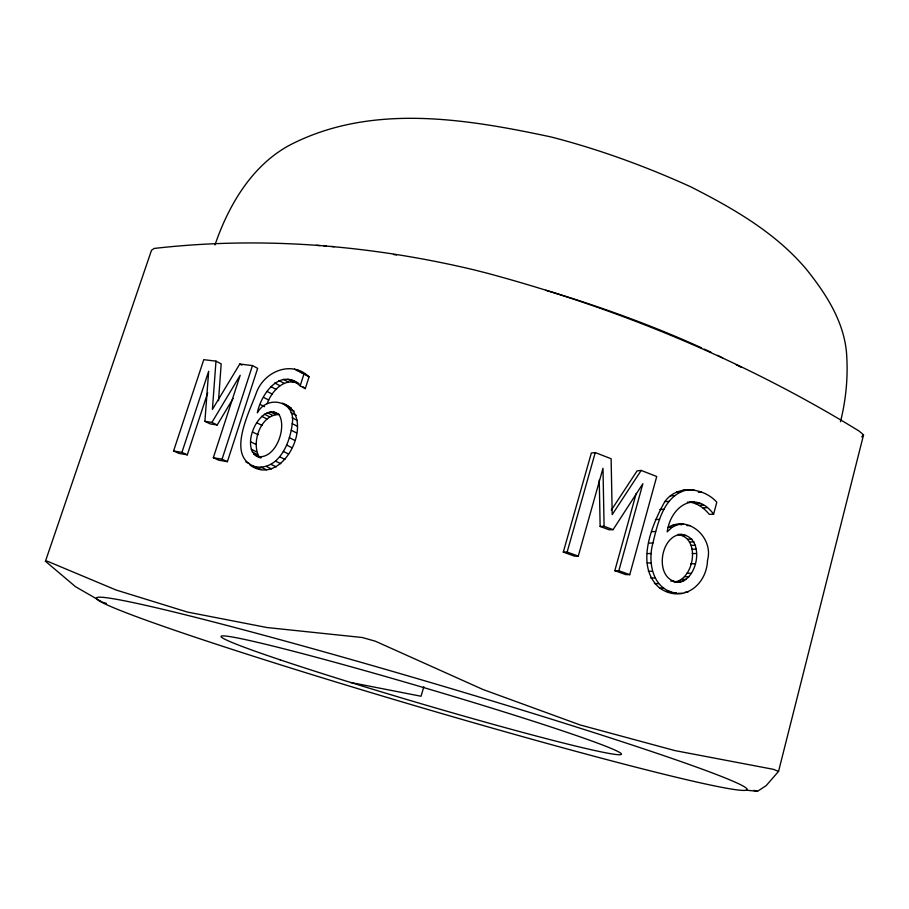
<?xml version="1.0" encoding="UTF-8"?>
<svg xmlns="http://www.w3.org/2000/svg" width="909" height="909" viewBox="0 0 909 909"><rect width="100%" height="100%" fill="white"/><g stroke="black" fill="none" stroke-linecap="round" stroke-linejoin="round"><path stroke-width="1.36" d="M668.956 526.913C689.715 515.46 713.679 538.435 707.52 560.251C706.725 585.441 682.489 603.792 659.616 588.032C634.766 566.387 651.48 525.277 664.831 501.62C677.148 484.27 703.748 487.565 716.803 502.222L713.61 514.176L709.304 514.358C703.884 507.858 696.249 501.973 687.374 502.12M672.683 593.02L676.875 593.168C652.855 590.509 647.378 562.614 652.923 543.048C657.786 523.027 663.729 495.178 687.17 489.917M218.512 400.687L221.182 363.895L215.978 361.146L203.786 359.669L173.585 450.966L178.971 453.409L187.299 454.83L207.695 392.847M215.978 361.146L212.411 409.391L239.783 364.032L252.475 365.566L257.645 368.361L227.386 461.681L218.66 460.181L213.32 457.716L240.192 375.269L211.911 422.401L204.9 421.333L208.672 371.27L181.925 452.375L173.585 450.966M294.709 381.382L300.163 385.859L305.299 388.654L309.06 376.826C291.414 359.816 263.701 371.588 256.224 393.154C249.555 412.004 225.341 457.329 255.849 466.919C279.143 469.93 290.255 442.638 292.232 423.639C296.391 401.369 267.462 394.176 257.349 412.822C260.872 394.938 278.643 368.827 298.811 383.621M250.032 465.101C283.688 489.406 318.105 415.652 282.404 403.153M674.069 581.965C693.919 580.272 701.384 537.821 677.932 534.492C704.611 532.742 700.407 575.942 680.511 582.09C653.366 583.294 658.684 534.458 682.136 534.39M273.552 411.891L278.643 414.015C287.255 426.31 276.586 457.863 259.122 456.727C251.077 442.774 260.519 414.731 278.756 414.561L273.552 411.891C255.338 410.175 239.601 451.853 260.349 457.841M746.278 790.182A339.182 13.328 16.4 0 0 280.245 639.72A339.182 13.328 16.4 0 0 238.749 651.526A339.182 13.328 16.4 0 0 746.278 790.182L757.492 791.319L766.185 785.626L778.547 771.4L863.55 434.866L859.085 431.048C743.38 359.964 617.359 308.117 486.338 272.984L473.725 269.78C369.202 244.975 261.053 236.147 154.155 248.452L151.508 250.282L45.45 561.251L75.538 586.714L102.547 602.269L106.512 603.44M840.45 421.731C845.734 400.914 847.927 379.337 846.824 357.885C845.609 323.945 826.929 294.971 806.363 269.269C775.309 232.42 732.927 208.241 690.545 186.72C645.322 166.233 598.758 149.19 550.649 136.861C467.067 119.045 374.94 103.706 294.857 142.554C253.997 161.847 229.113 203.627 214.978 244.941M636.186 493.485L614.825 570.682L618.836 570.738L642.879 483.69L613.075 529.663L609.087 529.777L600.133 526.459L599.258 479.952M614.825 570.682L625.699 574.59L629.744 574.67L656.73 476.498L641.186 470.442L637.129 470.828L611.268 510.188M641.186 470.442L612.211 514.63L611.121 458.738L595.259 452.568L591.35 453.023L563.307 552.104L574.408 556.115L578.283 556.103L602.985 468.283L604.087 526.334L613.075 529.663M563.307 552.104L567.136 552.081L595.259 452.568M423.833 686.738L421.037 696.249L350.658 682.477M300.163 385.859L303.947 373.997L301.106 371.997M213.32 457.716L222.057 459.204L252.475 365.566M267.155 403.641C271.586 391.245 284.415 376.826 298.743 383.723M204.9 421.333L210.195 423.901L217.206 424.969L233.102 398.483M861.743 436.865L863.55 434.866M683.488 524.084L677.5 524.663L672.046 527.311L667.217 531.867C670.558 506.268 695.544 489.462 713.61 514.176M694.146 490.008L682.954 490.212M676.444 492.042L680.648 491.769M698.373 492.246L701.566 492.03M670.388 495.825L674.569 495.553M664.831 501.62L668.99 501.382M689.829 502.109L694.067 501.87M695.09 503.495L699.339 503.268M699.066 505.359L703.339 505.131M659.832 509.517L663.968 509.313M702.873 507.847L707.145 507.642M655.378 519.528L659.502 519.369M600.133 526.459L604.087 526.334M673.308 524.8L677.5 524.663M687.056 525.652L689.874 525.561M667.876 527.436L672.046 527.311M651.48 531.663L655.605 531.549M681.705 535.469L685.92 535.378M687.67 539.219L691.908 539.139M689.829 541.969L694.078 541.9M648.81 543.116L652.923 543.048M691.317 545.355L695.567 545.309M692.113 549.195L696.362 549.161M647.344 553.558L651.458 553.547M692.249 553.547L696.51 553.524M647.163 562.955L651.276 562.978M690.556 563.75L694.806 563.785M45.45 561.251L47.541 561.285L116.057 590.009L187.379 612.052L267.087 627.551L362.373 637.527L375.417 641.243L482.906 689.465L580.158 724.962L674.933 750.595L773.423 769.332L778.547 771.4M648.333 571.261L652.457 571.318M686.965 573.227L691.204 573.306M684.727 576.704L688.954 576.795M650.73 577.931L654.855 578.022M682.182 579.328L686.409 579.431M679.387 581.101L683.602 581.203M670.728 581.078L673.512 581.146M674.353 581.999L680.511 582.09M654.412 583.533L658.559 583.658M659.616 588.032L663.763 588.168M666.536 591.395L670.706 591.554M685.022 592.236L687.84 592.338M678.375 593.27L682.591 593.429M679.284 524.232L681.83 524.811M285.29 405.278L287.585 405.868M753.834 790.364L757.492 791.319M256.122 455.818L259.122 456.727M299.675 371.986L306.219 374.826M567.136 552.081L578.283 556.103M618.836 570.738L629.744 574.67M181.925 452.375L187.299 454.83M222.057 459.204L227.386 461.681M261.178 467.26L266.473 469.76M245.85 461.92L249.032 463.42M255.849 466.919L261.156 469.408M266.246 466.419L271.53 468.919M271.03 464.385L276.313 466.896M252.168 451.955L257.452 454.489M253.816 454.193L261.235 457.738M251.111 449.194L256.395 451.739M275.541 461.158L280.813 463.692M250.725 441.842L256.008 444.41M279.677 456.818L284.937 459.363M211.911 422.401L217.206 424.969M283.358 451.455L288.596 454.023M252.861 432.173L258.122 434.763M286.574 445.058L291.8 447.648M289.323 437.649L294.539 440.274M256.861 422.81L262.099 425.435M291.289 430.264L296.493 432.9M261.701 416.299L266.928 418.958M264.337 414.129L269.553 416.799M267.189 412.606L272.405 415.277M270.257 411.822L275.472 414.504M292.232 423.639L297.425 426.298M260.338 404.516L264.508 406.664M292.153 417.788L297.334 420.469M263.565 397.369L268.769 400.085M291.062 412.709L296.243 415.402M289.039 408.516L294.221 411.22M286.153 405.334L291.323 408.05M267.053 391.393L272.234 394.12M270.78 386.552L275.95 389.302M239.783 364.032L241.862 365.145M274.711 382.928L279.881 385.689M278.881 380.496L284.04 383.28M283.278 379.28L288.426 382.064M291.414 380.007L296.55 382.803M287.926 379.269L293.073 382.064M303.947 373.997L309.06 376.826M294.55 369.156L298.641 371.417M297.788 370.27L302.913 373.11M253.247 465.999L255.338 467.59M303.106 386.859L305.299 388.654M316.343 245.305A326.706 76.549 16.4 0 1 320.082 245.555M323.888 245.828A326.706 76.549 16.4 0 1 326.456 246.032M331.683 246.464A326.706 76.549 16.4 0 1 334.33 246.703M393.472 254.486A326.706 76.549 16.4 0 1 396.529 254.997M545.707 290.244A326.706 76.549 16.4 0 1 701.6 347.886M704.316 349.136A326.706 76.549 16.4 0 1 711.008 352.249M717.553 355.385A326.706 76.549 16.4 0 1 722.689 357.885M736.245 364.725A326.706 76.549 16.4 0 1 740.971 367.202M280.154 659.843A208.547 8.101 16.4 0 0 614.677 754.322A208.547 8.101 16.4 0 0 369.088 671.831A208.547 8.101 16.4 0 0 280.154 659.843"/></g></svg>
